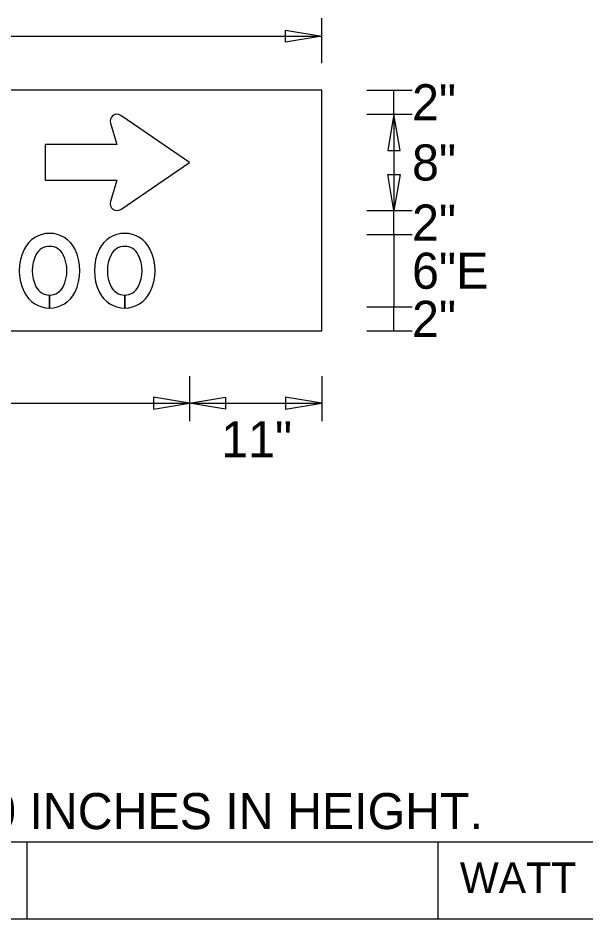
# Model space of a CAD drawing. Extents: x 764 to 1076, y -284 to -242.
# Drawn here: x 1065.43 to 1069.36, y -265.37 to -259.13 of the extents above; entities that cross this region are included whole.
import ezdxf

# ---------------------------------------------------------------- set-up
doc = ezdxf.new("R2010")
doc.units = 0
for name, color, linetype in [('GSBWFill', 7, 'Continuous'), ('GSColorFill', 7, 'Continuous'), ('GSDims', 7, 'Continuous'), ('GSOutline', 7, 'Continuous'), ('SheetLinesMisc2_dp', 7, 'Continuous'), ('TextLabel', 7, 'Continuous'), ('TextMinor', 7, 'Continuous')]:
    doc.layers.add(name, color=color, linetype=linetype)

msp = doc.modelspace()

# ---------------------------------------------------------------- linework, layer by layer
at = {"layer": 'GSBWFill'}
for p, q in [((1067.5294, -259.6338), (1058.5294, -259.6338)), ((1067.5294, -261.3005), (1067.5294, -259.6338)), ((1065.6459, -261.0524), (1065.6459, -261.1424)), ((1065.6459, -261.1424), (1065.6459, -261.0524)), ((1066.1659, -261.0524), (1066.1659, -261.1424)), ((1066.1659, -261.1424), (1066.1659, -261.0524)), ((1058.5294, -261.3005), (1067.5294, -261.3005))]:
    msp.add_line(p, q, dxfattribs=at)
for points in [[(1066.1398, -260.4588), (1066.6144, -260.1339), (1066.1398, -259.8089)], [(1066.0666, -259.8627), (1066.1119, -260.0101), (1065.6144, -260.0101)], [(1065.6144, -260.0101), (1065.6144, -260.2576), (1066.1119, -260.2576), (1066.0666, -260.405)]]:
    msp.add_lwpolyline(points, dxfattribs=at)
for centre, radius, start, end in [((1066.1126, -259.8486), 0.0481, 55.60026, 197.05729), ((1066.1126, -260.4191), 0.0481, 162.94271, 304.39974), ((1065.6459, -260.8199), 0.195, 26.48104, 153.51896), ((1066.1659, -260.8199), 0.195, 26.48104, 153.51896), ((1065.6459, -260.8199), 0.105, 26.48104, 153.51896), ((1066.1659, -260.8199), 0.105, 26.48104, 153.51896), ((1065.7738, -260.8836), 0.338, 153.51896, 206.48104), ((1065.7738, -260.8836), 0.248, 153.51896, 206.48104), ((1065.5179, -260.8836), 0.248, 333.51896, 26.48104), ((1065.5179, -260.8836), 0.338, 333.51896, 26.48104), ((1066.2938, -260.8836), 0.338, 153.51896, 206.48104), ((1066.2938, -260.8836), 0.248, 153.51896, 206.48104), ((1066.0379, -260.8836), 0.248, 333.51896, 26.48104), ((1066.0379, -260.8836), 0.338, 333.51896, 26.48104), ((1065.6459, -260.9474), 0.195, 206.48104, 270), ((1065.6459, -260.9474), 0.105, 206.48104, 270), ((1065.6459, -260.9474), 0.105, 270.01364, 333.51896), ((1065.6459, -260.9474), 0.195, 270.00734, 333.51896), ((1066.1659, -260.9474), 0.195, 206.48104, 270), ((1066.1659, -260.9474), 0.105, 206.48104, 270), ((1066.1659, -260.9474), 0.105, 270.01364, 333.51896), ((1066.1659, -260.9474), 0.195, 270.00734, 333.51896)]:
    msp.add_arc(centre, radius, start, end, dxfattribs=at)
at = {"layer": 'GSColorFill'}
for p, q in [((1067.5294, -259.6338), (1058.5294, -259.6338)), ((1067.5294, -259.6338), (1058.5294, -259.6338)), ((1067.5294, -261.3005), (1067.5294, -259.6338)), ((1067.5294, -261.3005), (1067.5294, -259.6338)), ((1065.6459, -261.0524), (1065.6459, -261.1424)), ((1065.6459, -261.1424), (1065.6459, -261.0524)), ((1066.1659, -261.0524), (1066.1659, -261.1424)), ((1066.1659, -261.1424), (1066.1659, -261.0524)), ((1058.5294, -261.3005), (1067.5294, -261.3005)), ((1058.5294, -261.3005), (1067.5294, -261.3005))]:
    msp.add_line(p, q, dxfattribs=at)
for points in [[(1066.1398, -260.4588), (1066.6144, -260.1339), (1066.1398, -259.8089)], [(1066.0666, -259.8627), (1066.1119, -260.0101), (1065.6144, -260.0101)], [(1065.6144, -260.0101), (1065.6144, -260.2576), (1066.1119, -260.2576), (1066.0666, -260.405)]]:
    msp.add_lwpolyline(points, dxfattribs=at)
for centre, radius, start, end in [((1066.1126, -259.8486), 0.0481, 55.60026, 197.05729), ((1066.1126, -260.4191), 0.0481, 162.94271, 304.39974), ((1065.6459, -260.8199), 0.195, 26.48104, 153.51896), ((1066.1659, -260.8199), 0.195, 26.48104, 153.51896), ((1065.6459, -260.8199), 0.105, 26.48104, 153.51896), ((1066.1659, -260.8199), 0.105, 26.48104, 153.51896), ((1065.7738, -260.8836), 0.338, 153.51896, 206.48104), ((1065.7738, -260.8836), 0.248, 153.51896, 206.48104), ((1065.5179, -260.8836), 0.248, 333.51896, 26.48104), ((1065.5179, -260.8836), 0.338, 333.51896, 26.48104), ((1066.2938, -260.8836), 0.338, 153.51896, 206.48104), ((1066.2938, -260.8836), 0.248, 153.51896, 206.48104), ((1066.0379, -260.8836), 0.248, 333.51896, 26.48104), ((1066.0379, -260.8836), 0.338, 333.51896, 26.48104), ((1065.6459, -260.9474), 0.195, 206.48104, 270), ((1065.6459, -260.9474), 0.105, 206.48104, 270), ((1065.6459, -260.9474), 0.105, 270.01364, 333.51896), ((1065.6459, -260.9474), 0.195, 270.00734, 333.51896), ((1066.1659, -260.9474), 0.195, 206.48104, 270), ((1066.1659, -260.9474), 0.105, 206.48104, 270), ((1066.1659, -260.9474), 0.105, 270.01364, 333.51896), ((1066.1659, -260.9474), 0.195, 270.00734, 333.51896)]:
    msp.add_arc(centre, radius, start, end, dxfattribs=at)
at = {"layer": 'GSDims'}
for p, q in [((1067.5294, -259.4463), (1067.5294, -259.1338)), ((1058.5294, -259.2588), (1067.5294, -259.2588)), ((1067.5294, -259.4463), (1067.5294, -259.4463)), ((1067.8419, -259.6338), (1068.1544, -259.6338)), ((1067.8419, -259.6338), (1067.8419, -259.6338)), ((1068.0294, -259.8005), (1068.0294, -259.6338)), ((1067.8419, -259.8005), (1068.1544, -259.8005)), ((1067.8419, -259.8005), (1068.1544, -259.8005)), ((1068.0294, -259.8005), (1068.0294, -260.4672)), ((1067.8419, -260.4672), (1068.1544, -260.4672)), ((1067.8419, -260.4672), (1068.1544, -260.4672)), ((1068.0294, -260.6336), (1068.0294, -260.4672)), ((1067.8419, -260.6336), (1068.1544, -260.6336)), ((1067.8419, -260.6336), (1068.1544, -260.6336)), ((1068.0294, -260.6336), (1068.0294, -261.1336)), ((1067.8419, -261.1336), (1068.1544, -261.1336)), ((1067.8419, -261.1336), (1068.1544, -261.1336)), ((1068.0294, -261.3005), (1068.0294, -261.1336)), ((1067.8419, -261.3005), (1068.1544, -261.3005)), ((1067.8419, -261.3005), (1067.8419, -261.3005)), ((1066.6144, -261.613), (1066.6144, -261.9255)), ((1066.6144, -261.613), (1066.6144, -261.9255)), ((1067.5294, -261.613), (1067.5294, -261.9255)), ((1067.5294, -261.613), (1067.5294, -261.9255)), ((1059.4443, -261.8005), (1066.6144, -261.8005)), ((1066.6144, -261.8005), (1067.5294, -261.8005))]:
    msp.add_line(p, q, dxfattribs=at)
for points in [[(1067.5294, -259.2588), (1067.2794, -259.3005), (1067.2794, -259.2171)], [(1068.0294, -259.8005), (1067.9877, -260.0505), (1068.071, -260.0505)], [(1068.0294, -260.4672), (1067.9877, -260.2172), (1068.071, -260.2172)], [(1066.6144, -261.8005), (1066.3644, -261.7588), (1066.3644, -261.8421)], [(1066.6144, -261.8005), (1066.8644, -261.7588), (1066.8644, -261.8421)], [(1067.5294, -261.8005), (1067.2794, -261.7588), (1067.2794, -261.8421)]]:
    msp.add_lwpolyline(points, close=True, dxfattribs=at)
at = {"layer": 'GSOutline'}
for p, q in [((1067.5294, -259.6338), (1058.5294, -259.6338)), ((1067.5294, -261.3005), (1067.5294, -259.6338)), ((1058.5294, -261.3005), (1067.5294, -261.3005))]:
    msp.add_line(p, q, dxfattribs=at)
for points in [[(1066.1398, -260.4588), (1066.6144, -260.1339), (1066.1398, -259.8089)], [(1066.0666, -259.8627), (1066.1119, -260.0101), (1065.6144, -260.0101)], [(1065.6144, -260.0101), (1065.6144, -260.2576), (1066.1119, -260.2576), (1066.0666, -260.405)]]:
    msp.add_lwpolyline(points, dxfattribs=at)
for centre, radius, start, end in [((1066.1126, -259.8486), 0.0481, 55.60026, 197.05729), ((1066.1126, -260.4191), 0.0481, 162.94271, 304.39974), ((1065.6459, -260.8199), 0.195, 26.48104, 153.51896), ((1066.1659, -260.8199), 0.195, 26.48104, 153.51896), ((1065.6459, -260.8199), 0.105, 26.48104, 153.51896), ((1066.1659, -260.8199), 0.105, 26.48104, 153.51896), ((1065.7738, -260.8836), 0.338, 153.51896, 206.48104), ((1065.7738, -260.8836), 0.248, 153.51896, 206.48104), ((1065.5179, -260.8836), 0.248, 333.51896, 26.48104), ((1065.5179, -260.8836), 0.338, 333.51896, 26.48104), ((1066.2938, -260.8836), 0.338, 153.51896, 206.48104), ((1066.2938, -260.8836), 0.248, 153.51896, 206.48104), ((1066.0379, -260.8836), 0.248, 333.51896, 26.48104), ((1066.0379, -260.8836), 0.338, 333.51896, 26.48104), ((1065.6459, -260.9474), 0.195, 206.48104, 333.51896), ((1065.6459, -260.9474), 0.105, 206.48104, 333.51896), ((1066.1659, -260.9474), 0.195, 206.48104, 333.51896), ((1066.1659, -260.9474), 0.105, 206.48104, 333.51896)]:
    msp.add_arc(centre, radius, start, end, dxfattribs=at)
at = {"layer": 'SheetLinesMisc2_dp'}
for p, q in [((1052.8, -264.8386), (1073.266, -264.8386)), ((1065.4892, -264.8386), (1065.4892, -265.3727)), ((1068.3335, -264.8386), (1068.3335, -265.3727)), ((1052.8, -265.3727), (1073.2662, -265.3727))]:
    msp.add_line(p, q, dxfattribs=at)

# ---------------------------------------------------------------- texts
at = {"layer": 'GSDims'}
for s, p in [('2"', (1068.1544, -259.8422)), ('8"', (1068.1544, -260.2589)), ('2"', (1068.1544, -260.6754)), ('6"E', (1068.1544, -261.0086)), ('2"', (1068.1544, -261.342)), ('11"', (1066.8338, -262.1755))]:
    msp.add_text(s, height=0.25, dxfattribs=at).set_placement(p)
at = {"layer": 'TextLabel'}
msp.add_text('       THE SIGN PANEL HEIGHT DIMENSION IS FOR A FRAME MEASURING 20 INCHES IN HEIGHT.', height=0.25, dxfattribs=at).set_placement((1053.2837, -264.7506))
at = {"layer": 'TextMinor'}
msp.add_text('WATT', height=0.21258, dxfattribs=at).set_placement((1068.4857, -265.1938))

doc.saveas('drawing.dxf')
